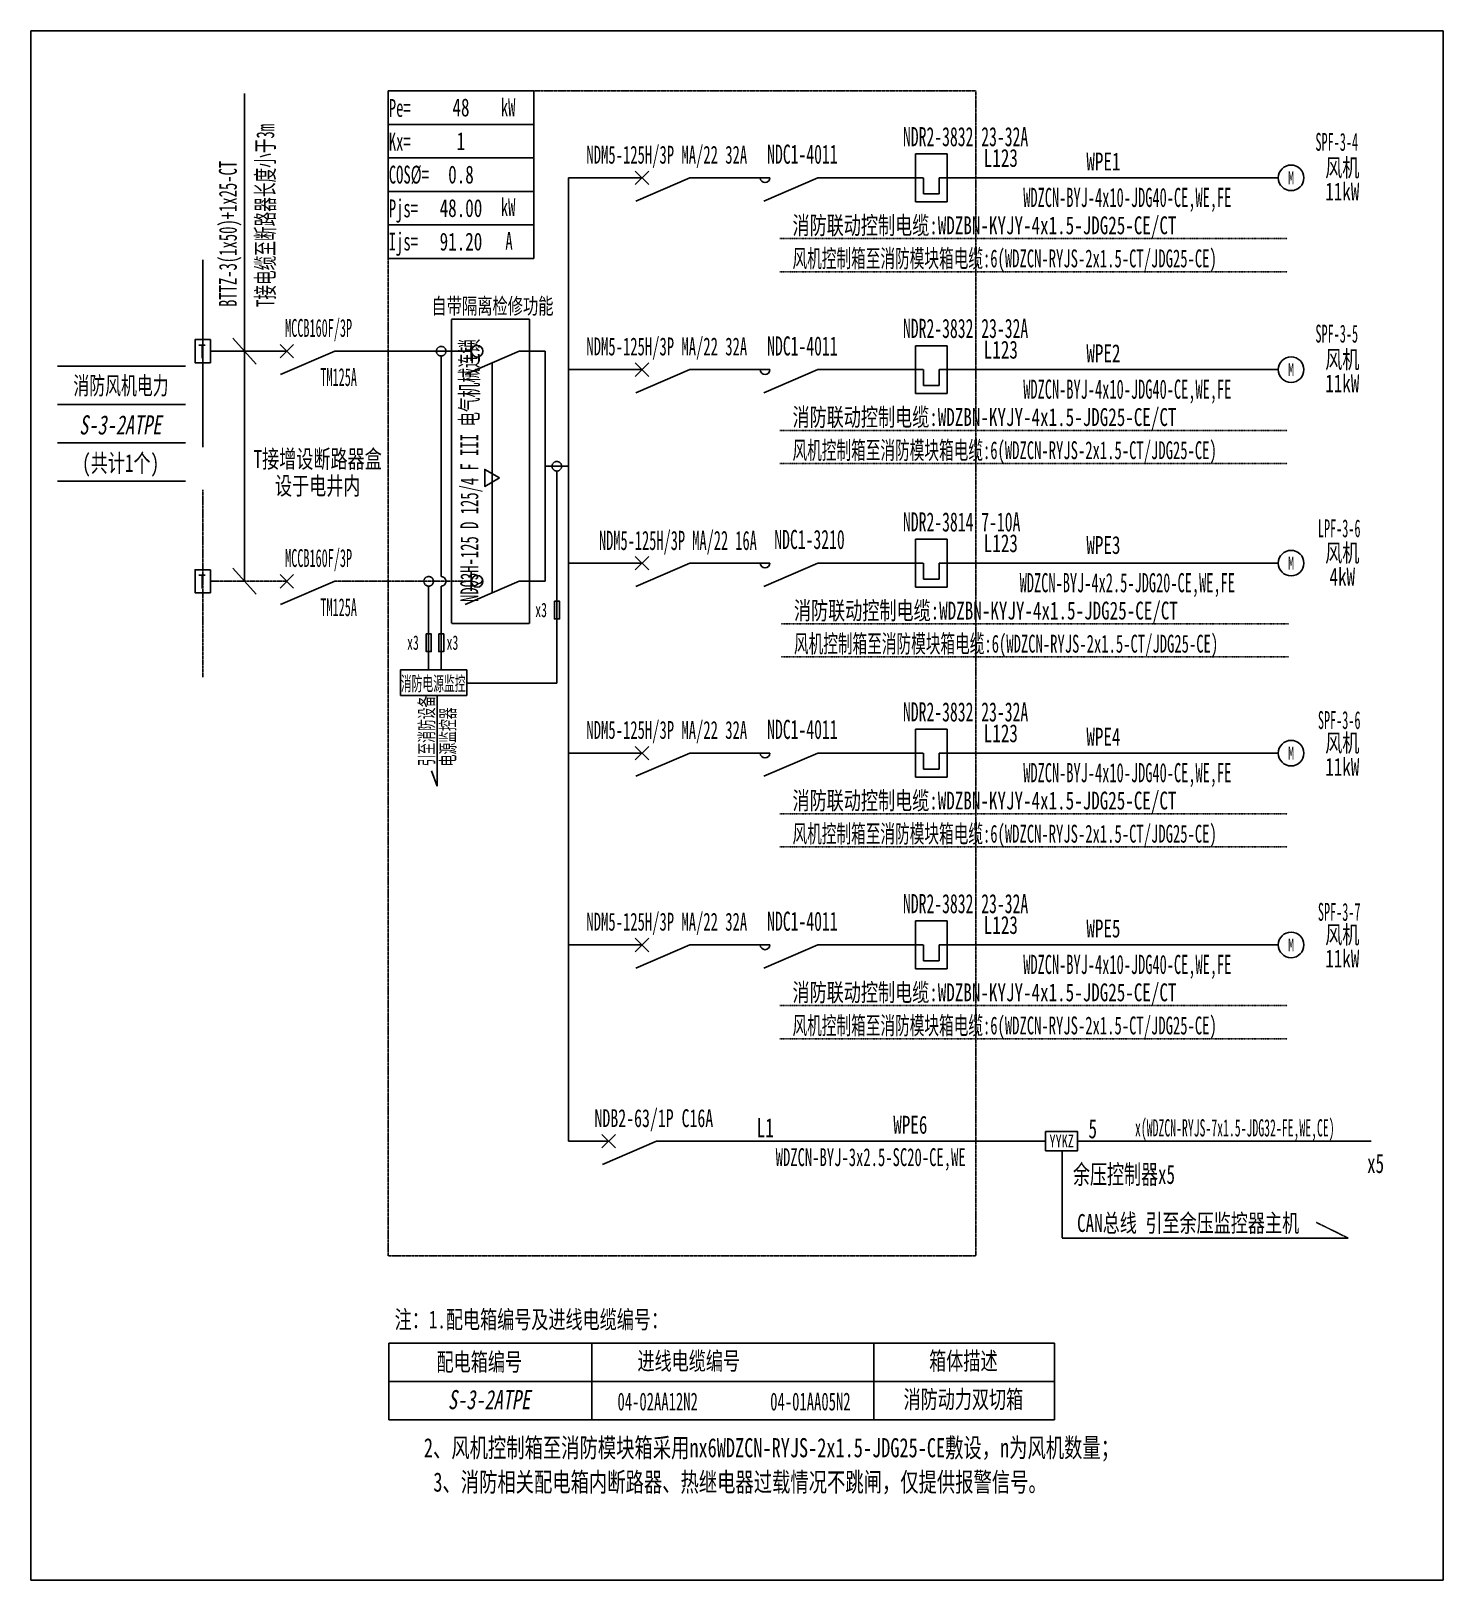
# Model space of a CAD drawing. Extents: x 409032 to 411336, y 318389 to 320916.
import ezdxf
from ezdxf.enums import TextEntityAlignment as Align

# ---------------------------------------------------------------- set-up
doc = ezdxf.new("R2010")
doc.units = 0
doc.header["$MEASUREMENT"] = 0
for name, pattern in [('_点划线L', [1.9, 1.5, -0.17, 0.06, -0.17]), ('DASH', [0.35, 0.25, -0.1]), ('DASHDOT', [1, 0.5, -0.25, 0, -0.25]), ('DASHED', [0.75, 0.5, -0.25])]:
    doc.linetypes.add(name, pattern=pattern)
for name, color, linetype in [('D_E_Eqpm(强电设备)', 100, 'Continuous'), ('D_E_Eqpm（强电设备）', 100, 'Continuous'), ('D_E_Text(强电文字)', 51, 'Continuous'), ('D_E_Text（强电文字）', 51, 'Continuous'), ('D_E_Wire(强电线缆)', 10, 'Continuous'), ('D_E_WireEm（强电应急照明线缆）', 10, 'DASHED'), ('D_E_Wire（强电线缆）', 10, 'Continuous'), ('D_Em_Eqpm（消防设备）', 100, 'Continuous'), ('D_T_TableDim（表格尺寸）', 255, 'Continuous'), ('DQ_Eqpm', 100, 'Continuous'), ('E_E_Text（强电文字）', 51, 'Continuous'), ('系统图', 220, 'Continuous')]:
    doc.layers.add(name, color=color, linetype=linetype)
doc.styles.add('$1$电气', font='', dxfattribs={"width": 0.7})
doc.styles.add('$1$电气箱', font='simhei.ttf', dxfattribs={"width": 0.8, "oblique": 10})
doc.styles.add('电气', font='', dxfattribs={"width": 0.7})
doc.styles.add('电气箱', font='simhei.ttf', dxfattribs={"width": 0.8, "oblique": 10})
doc.styles.get('$1$电气').set_extended_font_data('SimSun')
doc.styles.get('电气').set_extended_font_data('SimSun')

# ---------------------------------------------------------------- blocks, each defined once
blk = doc.blocks.new('T接箱')
at = {"layer": 'DQ_Eqpm'}
blk.add_lwpolyline([(313, 172), (73, 172), (73, -188), (313, -188)], close=True, dxfattribs=at)
at = {"layer": 'DQ_Eqpm', "color": 51, "style": '电气', "width": 0.8}
blk.add_text('T', height=220, dxfattribs=at).set_placement((120, -121))
blk = doc.blocks.new('A$C670F4C17')
at = {"layer": 'D_E_Wire（强电线缆）', "linetype": 'DASHDOT', "ltscale": 0.5}
blk.add_line((0, 0), (7936, 0), dxfattribs=at)
at = {"layer": 'D_E_Text（强电文字）', "style": '电气', "width": 0.7}
blk.add_text('消防联动控制电缆:WDZBN-KYJY-4x1.5-JDG25-CE/CT', height=280, dxfattribs=at).set_placement((198, 68))
blk = doc.blocks.new('A$C70CE04DF')
at = {"layer": 'D_E_Wire（强电线缆）', "linetype": 'DASHDOT', "ltscale": 0.5}
blk.add_line((0, 0), (7936, 0), dxfattribs=at)
at = {"layer": 'D_E_Text（强电文字）', "style": '电气', "width": 0.6}
blk.add_text('风机控制箱至消防模块箱电缆:6(WDZCN-RYJS-2x1.5-CT/JDG25-CE)', height=280, dxfattribs=at).set_placement((198, 68))
blk = doc.blocks.new('1')
at = {"layer": 'D_E_Eqpm(强电设备)'}
for p, q in [((-314387, 61832), (-314387, 61082)), ((-313887, 61832), (-314387, 61832)), ((-313887, 61082), (-313887, 61832)), ((-314262, 61457), (-314262, 61207)), ((-314012, 61207), (-314012, 61457)), ((-314387, 61082), (-313887, 61082)), ((-314262, 61207), (-314012, 61207))]:
    blk.add_line(p, q, dxfattribs=at)
blk = doc.blocks.new('电机')
at = {"layer": 'D_E_Eqpm（强电设备）'}
for start, end in [(90, 180), (180, 270), (0, 90), (270, 0)]:
    blk.add_arc((0, 0), 200, start, end, dxfattribs=at)
at = {"layer": 'D_E_Eqpm（强电设备）', "color": 51, "style": '电气', "width": 0.7}
blk.add_text('M', height=200, dxfattribs=at).set_placement((0, 0), align=Align.MIDDLE)

msp = doc.modelspace()

# ---------------------------------------------------------------- linework, layer by layer
at = {"linetype": 'DASHED'}
for p, q in [((409615.2, 320818.5, 0), (410573.8, 320818.5, 0)), ((409615.2, 318917.8, 0), (409615.2, 320818.5, 0)), ((410573.8, 320818.5, 0), (410573.8, 318917.8, 0)), ((410573.8, 318917.8, 0), (409615.2, 318917.8, 0))]:
    msp.add_line(p, q, dxfattribs=at)
at = {"layer": 'D_E_Eqpm(强电设备)', "color": 100}
for p, q in [((410018, 320665.3, 0), (410040.2, 320687.4, 0)), ((410040.2, 320665.3, 0), (410018, 320687.4, 0)), ((410040.2, 320687.4, 0), (410018, 320665.3, 0)), ((410018, 320687.4, 0), (410040.2, 320665.3, 0)), ((410107.3, 320676.4, 0), (410019, 320638.5, 0)), ((410315.8, 320676.4, 0), (410227.6, 320638.5, 0)), ((410018, 320352.5, 0), (410040.2, 320374.6, 0)), ((410040.2, 320352.5, 0), (410018, 320374.6, 0)), ((410040.2, 320374.6, 0), (410018, 320352.5, 0)), ((410018, 320374.6, 0), (410040.2, 320352.5, 0)), ((410107.3, 320363.5, 0), (410019, 320325.7, 0)), ((410315.8, 320363.5, 0), (410227.6, 320325.7, 0)), ((410018, 320036.8, 0), (410040.2, 320058.9, 0)), ((410040.2, 320036.8, 0), (410018, 320058.9, 0)), ((410040.2, 320058.9, 0), (410018, 320036.8, 0)), ((410018, 320058.9, 0), (410040.2, 320036.8, 0)), ((410107.3, 320047.9, 0), (410019, 320010, 0)), ((410315.8, 320047.9, 0), (410227.6, 320010, 0)), ((410018, 319726.9, 0), (410040.2, 319749, 0)), ((410040.2, 319726.9, 0), (410018, 319749, 0)), ((410040.2, 319749, 0), (410018, 319726.9, 0)), ((410018, 319749, 0), (410040.2, 319726.9, 0)), ((410107.3, 319737.9, 0), (410019, 319700.1, 0)), ((410315.8, 319737.9, 0), (410227.6, 319700.1, 0)), ((410018, 319414, 0), (410040.2, 319436.2, 0)), ((410040.2, 319414, 0), (410018, 319436.2, 0)), ((410040.2, 319436.2, 0), (410018, 319414, 0)), ((410018, 319436.2, 0), (410040.2, 319414, 0)), ((410107.3, 319425.1, 0), (410019, 319387.3, 0)), ((410315.8, 319425.1, 0), (410227.6, 319387.3, 0))]:
    msp.add_line(p, q, dxfattribs=at)
for centre in [(410229.8, 320676.4, 0), (410229.8, 320363.5, 0), (410229.8, 320047.9, 0), (410229.8, 319737.9, 0), (410229.8, 319425.1, 0)]:
    msp.add_arc(centre, 7.82, 180, 0, dxfattribs=at)
at = {"layer": 'D_E_Eqpm（强电设备）'}
for p, q in [((409460.8, 320382.6, 0), (409438.7, 320404.7, 0)), ((409438.7, 320382.6, 0), (409460.8, 320404.7, 0)), ((409750.7, 320378, 0), (409750.7, 320409.3, 0)), ((409527.9, 320393.6, 0), (409439.6, 320355.8, 0)), ((409828.9, 320393.6, 0), (409740.6, 320355.8, 0)), ((409460.8, 320007.2, 0), (409438.7, 320029.3, 0)), ((409438.7, 320007.2, 0), (409460.8, 320029.3, 0)), ((409750.7, 320002.6, 0), (409750.7, 320033.9, 0)), ((409527.9, 320018.2, 0), (409439.6, 319980.4, 0)), ((409828.9, 320018.2, 0), (409740.6, 319980.4, 0)), ((409963.6, 319093.9, 0), (409985.7, 319116, 0)), ((409985.7, 319093.9, 0), (409963.6, 319116, 0)), ((409963.6, 319093.9, 0), (409985.7, 319116, 0)), ((409985.7, 319093.9, 0), (409963.6, 319116, 0)), ((410052.8, 319104.9, 0), (409964.5, 319067.1, 0)), ((410052.8, 319104.9, 0), (409964.5, 319067.1, 0))]:
    msp.add_line(p, q, dxfattribs=at)
at = {"layer": 'D_E_Eqpm（强电设备）', "linetype": 'DASH'}
msp.add_line((409784.8, 319999.3, 0), (409784.8, 320374.7, 0), dxfattribs=at)
at = {"layer": 'D_E_Eqpm（强电设备）', "elevation": 0}
msp.add_lwpolyline([(409796.9, 320187), (409772.7, 320200.9), (409772.7, 320173.1)], close=True, dxfattribs=at)
at = {"layer": 'D_E_Eqpm（强电设备）'}
for centre in [(409760.2, 320393.6, 0), (409760.2, 320018.2, 0)]:
    msp.add_circle(centre, 9.51, dxfattribs=at)
at = {"layer": 'D_E_Text（强电文字）'}
for p, q in [((409380.7, 320018.2, 0), (409380.7, 320814, 0)), ((409615.2, 320818.5, 0), (409852.4, 320818.5, 0)), ((409615.2, 320818.5, 0), (409615.2, 320544.8, 0)), ((409852.4, 320818.5, 0), (409852.4, 320544.8, 0)), ((409615.2, 320763.7, 0), (409852.4, 320763.7, 0)), ((409615.2, 320709, 0), (409852.4, 320709, 0)), ((409615.2, 320654.3, 0), (409852.4, 320654.3, 0)), ((409615.2, 320599.5, 0), (409852.4, 320599.5, 0)), ((409615.2, 320544.8, 0), (409852.4, 320544.8, 0)), ((409361.7, 320414.8, 0), (409399.8, 320372.4, 0)), ((409361.7, 320039.4, 0), (409399.8, 319997.1, 0))]:
    msp.add_line(p, q, dxfattribs=at)
at = {"layer": 'D_E_Wire(强电线缆)', "color": 10}
for p, q in [((409909, 320676.4, 0), (410029.1, 320676.4, 0)), ((410107.3, 320676.4, 0), (410237.6, 320676.4, 0)), ((410315.8, 320676.4, 0), (410487.9, 320676.4, 0)), ((410514, 320676.4, 0), (411066.9, 320676.4, 0)), ((409909, 320363.5, 0), (410029.1, 320363.5, 0)), ((410107.3, 320363.5, 0), (410237.6, 320363.5, 0)), ((410315.8, 320363.5, 0), (410487.9, 320363.5, 0)), ((410514, 320363.5, 0), (411066.9, 320363.5, 0)), ((409909, 320047.9, 0), (410029.1, 320047.9, 0)), ((410107.3, 320047.9, 0), (410237.6, 320047.9, 0)), ((410315.8, 320047.9, 0), (410487.9, 320047.9, 0)), ((410514, 320047.9, 0), (411066.9, 320047.9, 0)), ((409909, 319737.9, 0), (410029.1, 319737.9, 0)), ((410107.3, 319737.9, 0), (410237.6, 319737.9, 0)), ((410315.8, 319737.9, 0), (410487.9, 319737.9, 0)), ((410514, 319737.9, 0), (411066.9, 319737.9, 0)), ((409909, 319425.1, 0), (410029.1, 319425.1, 0)), ((410107.3, 319425.1, 0), (410237.6, 319425.1, 0)), ((410315.8, 319425.1, 0), (410487.9, 319425.1, 0)), ((410514, 319425.1, 0), (411066.9, 319425.1, 0))]:
    msp.add_line(p, q, dxfattribs=at)
at = {"layer": 'D_E_WireEm（强电应急照明线缆）'}
for p, q in [((409312.7, 319861.7, 0), (409312.7, 320167.4, 0)), ((409449.7, 320018.2, 0), (409325.2, 320018.2, 0)), ((409750.7, 320018.2, 0), (409527.9, 320018.2, 0))]:
    msp.add_line(p, q, dxfattribs=at)
at = {"layer": 'D_E_Wire（强电线缆）'}
for p, q in [((409909, 320676.4, 0), (409909, 319104.9, 0)), ((409312.7, 320237.1, 0), (409312.7, 320542.8, 0)), ((409449.7, 320393.6, 0), (409325.2, 320393.6, 0)), ((409750.7, 320393.6, 0), (409527.9, 320393.6, 0)), ((409701.5, 320026.1, 0), (409701.5, 320385.8, 0)), ((409828.9, 320393.6, 0), (409871.1, 320393.6, 0)), ((409871.1, 320018.2, 0), (409871.1, 320393.6, 0)), ((409871.1, 320205.9, 0), (409909, 320205.9, 0)), ((409890.1, 320198.1, 0), (409890.1, 319852.2, 0)), ((409681.1, 320010.4, 0), (409681.1, 319873.9, 0)), ((409701.4, 320010.4, 0), (409701.4, 319873.9, 0)), ((409828.9, 320018.2, 0), (409871.1, 320018.2, 0)), ((409695.1, 319832.1, 0), (409695.1, 319684.1, 0)), ((409695.1, 319684.1, 0), (409685.8, 319709.1, 0)), ((409909, 319104.9, 0), (409974.6, 319104.9, 0)), ((410052.8, 319104.9, 0), (410687.3, 319104.9, 0)), ((410739.4, 319104.9, 0), (411218.5, 319104.9, 0))]:
    msp.add_line(p, q, dxfattribs=at)
at = {"layer": 'D_E_Wire（强电线缆）', "linetype": '_点划线L'}
msp.add_line((409890.1, 319852.2, 0), (409743.4, 319852.2, 0), dxfattribs=at)
at = {"layer": 'D_E_Wire（强电线缆）', "linetype": 'DASH'}
for p, q in [((410714.1, 319089.3, 0), (410714.1, 318946.7, 0)), ((411181, 318946.7, 0), (411128.6, 318972.5, 0)), ((410714.1, 318946.7, 0), (411181, 318946.7, 0))]:
    msp.add_line(p, q, dxfattribs=at)
at = {"layer": 'D_E_Wire（强电线缆）', "linetype": 'DASH', "elevation": 0}
msp.add_lwpolyline([(409718.4, 320445.7), (409845.6, 320445.7), (409845.6, 319949.4), (409718.4, 319949.4)], close=True, dxfattribs=at)
at = {"layer": 'D_E_Wire（强电线缆）', "elevation": 0}
for points in [[(409886.2, 319985.7), (409894.5, 319985.7), (409894.5, 319956.9), (409886.2, 319956.9)], [(409677.2, 319932.4), (409685.4, 319932.4), (409685.4, 319903.5), (409677.2, 319903.5)], [(409697.6, 319932.4), (409705.8, 319932.4), (409705.8, 319903.5), (409697.6, 319903.5)]]:
    msp.add_lwpolyline(points, close=True, dxfattribs=at)
at = {"layer": 'D_E_Wire（强电线缆）', "linetype": '_点划线L', "elevation": 0}
msp.add_lwpolyline([(409635.3, 319873.9), (409743.4, 319873.9), (409743.4, 319832.1), (409635.3, 319832.1)], close=True, dxfattribs=at)
at = {"layer": 'D_E_Wire（强电线缆）', "linetype": '_点划线L'}
for centre in [(409701.5, 320393.6, 0), (409890.1, 320205.9, 0), (409681.1, 320018.2, 0)]:
    msp.add_circle(centre, 7.82, dxfattribs=at)
at = {"layer": 'D_E_Wire（强电线缆）'}
msp.add_arc((409701.5, 320018.2, 0), 7.82, 269.5766, 90, dxfattribs=at)
at = {"layer": 'D_Em_Eqpm（消防设备）', "elevation": 0}
msp.add_lwpolyline([(410687.3, 319089.3), (410739.4, 319089.3), (410739.4, 319120.6), (410687.3, 319120.6)], close=True, dxfattribs=at)
at = {"layer": 'D_T_TableDim（表格尺寸）', "color": 255}
for p, q in [((409075.9, 320369.4, 0), (409284.4, 320369.4, 0)), ((409075.9, 320306.9, 0), (409284.4, 320306.9, 0)), ((409075.9, 320244.3, 0), (409284.4, 320244.3, 0)), ((409075.9, 320181.7, 0), (409284.4, 320181.7, 0))]:
    msp.add_line(p, q, dxfattribs=at)
at = {"layer": 'D_T_TableDim（表格尺寸）', "ltscale": 3.5}
for p, q in [((409615.9, 318775.4, 0), (410701.9, 318775.4, 0)), ((409615.9, 318775.4, 0), (409615.9, 318650.2, 0)), ((409947.2, 318775.4, 0), (409947.2, 318650.2, 0)), ((410407.1, 318775.4, 0), (410407.1, 318650.2, 0)), ((410701.9, 318775.4, 0), (410701.9, 318650.2, 0)), ((409615.9, 318712.8, 0), (410701.9, 318712.8, 0)), ((409615.9, 318712.8, 0), (410701.9, 318712.8, 0)), ((409947.2, 318712.8, 0), (409947.2, 318650.2, 0)), ((410407.1, 318712.8, 0), (410407.1, 318650.2, 0)), ((409615.9, 318650.2, 0), (410701.9, 318650.2, 0))]:
    msp.add_line(p, q, dxfattribs=at)
at = {"layer": '系统图', "ltscale": 9973.992009}
msp.add_lwpolyline([(409032.5, 320916), (411335.5, 320916), (411335.5, 318389), (409032.5, 318389)], close=True, dxfattribs=at)

# ---------------------------------------------------------------- block references
at = {"layer": 'D_E_Eqpm(强电设备)', "color": 100, "xscale": 0.1042715005326956, "yscale": 0.1042715005326956, "zscale": 0.1042715005326956}
for p in [(443256.5, 314268.1, 0), (443256.5, 313955.3, 0), (443256.5, 313639.6, 0), (443256.5, 313329.7, 0), (443256.5, 313016.8, 0)]:
    msp.add_blockref('1', p, dxfattribs=at)
at = {"layer": 'D_E_Eqpm（强电设备）', "xscale": 0.1042715005326956, "yscale": 0.1042715005326956, "zscale": 0.1042715005326956}
for name, p in [('电机', (411087.7, 320676.4, 0)), ('T接箱', (409292.6, 320394.5, 0)), ('电机', (411087.7, 320363.5, 0)), ('电机', (411087.7, 320047.9, 0)), ('T接箱', (409292.6, 320019.1, 0)), ('电机', (411087.7, 319737.9, 0)), ('电机', (411087.7, 319425.1, 0))]:
    msp.add_blockref(name, p, dxfattribs=at)
at = {"layer": 'D_E_Wire（强电线缆）', "xscale": 0.1042715005326956, "yscale": 0.1042715005326956, "zscale": 0.1042715005326956}
for name, p in [('A$C670F4C17', (410253.9, 320577.3, 0)), ('A$C70CE04DF', (410253.9, 320523.3, 0)), ('A$C670F4C17', (410253.9, 320264.5, 0)), ('A$C70CE04DF', (410253.9, 320210.4, 0)), ('A$C670F4C17', (410256.2, 319948.8, 0)), ('A$C70CE04DF', (410256.2, 319894.8, 0)), ('A$C670F4C17', (410253.9, 319638.9, 0)), ('A$C70CE04DF', (410253.9, 319584.8, 0)), ('A$C670F4C17', (410253.9, 319326, 0)), ('A$C70CE04DF', (410253.9, 319272, 0))]:
    msp.add_blockref(name, p, dxfattribs=at)

# ---------------------------------------------------------------- texts
at = {"layer": 'D_E_Text(强电文字)', "color": 51, "style": '电气'}
for s, height, width, p in [('NDR2-3832 23-32A', 31.281, 0.6, (410454.7, 320728, 0)), ('NDC1-4011', 31.28, 0.6, (410233.2, 320699.4, 0)), ('NDR2-3832 23-32A', 31.281, 0.6, (410454.7, 320415.2, 0)), ('NDC1-4011', 31.28, 0.6, (410233.2, 320386.6, 0)), ('NDR2-3814 7-10A', 31.281, 0.6, (410454.7, 320099.5, 0)), ('NDM5-125H/3P MA/22 16A', 31.281, 0.55, (409958.9, 320069.3, 0)), ('NDC1-3210', 31.28, 0.6, (410244.8, 320070.9, 0)), ('NDR2-3832 23-32A', 31.281, 0.6, (410454.7, 319789.6, 0)), ('NDC1-4011', 31.28, 0.6, (410233.2, 319761, 0)), ('NDR2-3832 23-32A', 31.281, 0.6, (410454.7, 319476.8, 0)), ('NDC1-4011', 31.28, 0.6, (410233.2, 319448.1, 0))]:
    msp.add_text(s, height=height, dxfattribs=dict(at, width=width)).set_placement(p)
at = {"layer": 'D_E_Text(强电文字)', "color": 51, "style": '电气', "width": 0.55}
for s, p in [('WDZCN-BYJ-4x10-JDG40-CE,WE,FE', (410820.6, 320640.7, 0)), ('WDZCN-BYJ-4x10-JDG40-CE,WE,FE', (410820.6, 320327.9, 0)), ('WDZCN-BYJ-4x2.5-JDG20-CE,WE,FE', (410820.6, 320012.2, 0)), ('WDZCN-BYJ-4x10-JDG40-CE,WE,FE', (410820.6, 319702.3, 0)), ('WDZCN-BYJ-4x10-JDG40-CE,WE,FE', (410820.6, 319389.5, 0))]:
    msp.add_text(s, height=31.281, dxfattribs=at).set_placement(p, align=Align.MIDDLE)
at = {"layer": 'D_E_Text（强电文字）', "linetype": 'Continuous', "style": '电气', "width": 0.6}
for s, p in [('Pe=', (409616.1, 320775.9, 0)), ('kW', (409798.7, 320776.9, 0)), ('Kx=', (409616.1, 320721, 0)), ('COS%%C=', (409616.1, 320667.1, 0)), ('Pjs=', (409616.1, 320612, 0)), ('kW', (409798.7, 320613.9, 0)), ('Ijs=', (409616.1, 320557.9, 0)), ('A', (409806.2, 320559.1, 0))]:
    msp.add_text(s, height=29.2, dxfattribs=at).set_placement(p)
at = {"layer": 'D_E_Text（强电文字）', "style": '电气', "width": 0.6}
for s, height, p in [('T接电缆至断路器长度小于3m', 29.196, (409429.2, 320465.8, 0)), ('BTTZ-3(1x50)+1x25-CT', 29.196, (409368.2, 320465.8, 0)), ('引至消防设备', 23.46, (409689.5, 319716.4, 0)), ('电源监控器', 23.46, (409724.2, 319716.4, 0))]:
    msp.add_text(s, height=height, rotation=90, dxfattribs=at).set_placement(p)
at = {"layer": 'D_E_Text（强电文字）'}
for s, height, style, width, p in [('NDM5-125H/3P MA/22 32A', 29.196, '电气', 0.6, (410069.5, 320711.8, 0)), ('风机', 29.2, '电气', 0.7, (411171.2, 320693.6, 0)), ('11kW', 29.2, '电气', 0.7, (411171.2, 320654.8, 0)), ('MCCB160F/3P', 29.196, '$1$电气', 0.5, (409501.6, 320429.2, 0)), ('NDM5-125H/3P MA/22 32A', 29.196, '电气', 0.6, (410069.5, 320399, 0)), ('风机', 29.2, '电气', 0.7, (411171.2, 320380.7, 0)), ('消防风机电力', 29.2, '$1$电气', 0.65, (409179.3, 320338, 0)), ('TM125A', 29.2, '$1$电气', 0.5, (409534.3, 320351.2, 0)), ('11kW', 29.2, '电气', 0.7, (411171.2, 320341.9, 0)), ('T接增设断路器盒', 29.2, '电气', 0.7, (409500.1, 320218.4, 0)), ('设于电井内', 29.2, '电气', 0.7, (409500.1, 320174.4, 0)), ('MCCB160F/3P', 29.196, '$1$电气', 0.5, (409501.6, 320053.8, 0)), ('风机', 29.2, '电气', 0.7, (411171.2, 320065.1, 0)), ('4kW', 29.2, '电气', 0.7, (411171.2, 320026.3, 0)), ('TM125A', 29.2, '$1$电气', 0.5, (409534.3, 319975.8, 0)), ('NDM5-125H/3P MA/22 32A', 29.196, '电气', 0.6, (410069.5, 319773.4, 0)), ('风机', 29.2, '电气', 0.7, (411171.2, 319755.1, 0)), ('11kW', 29.2, '电气', 0.7, (411171.2, 319716.3, 0)), ('NDM5-125H/3P MA/22 32A', 29.196, '电气', 0.6, (410069.5, 319460.6, 0)), ('风机', 29.2, '电气', 0.7, (411171.2, 319442.3, 0)), ('11kW', 29.2, '电气', 0.7, (411171.2, 319403.5, 0)), ('NDB2-63/1P C16A', 29.196, '电气', 0.65, (410048.4, 319140.1, 0)), ('WDZCN-BYJ-3x2.5-SC20-CE,WE', 29.196, '电气', 0.6, (410402, 319075.3, 0)), ('CAN总线 引至余压监控器主机', 29.196, '电气', 0.7, (410919.8, 318972.1, 0)), ('配电箱编号', 29.2, '电气', 0.7, (409763.7, 318745.4, 0)), ('进线电缆编号', 29.2, '电气', 0.7, (410105.3, 318747, 0)), ('箱体描述', 29.2, '电气', 0.7, (410553.2, 318747, 0)), ('04-02AA12N2', 29.196, '电气', 0.6, (410054.6, 318680, 0)), ('04-01AA05N2', 29.196, '电气', 0.6, (410303.7, 318680, 0)), ('消防动力双切箱', 29.2, '电气', 0.7, (410553.2, 318684.4, 0))]:
    msp.add_text(s, height=height, dxfattribs=dict(at, style=style, width=width)).set_placement(p, align=Align.MIDDLE)
at = {"layer": 'D_E_Text（强电文字）', "color": 51, "style": '电气', "width": 0.5}
for s, height, p in [('SPF-3-4', 29.2, (411162.2, 320720.5, 0)), ('SPF-3-5', 29.2, (411162.2, 320407.7, 0)), ('LPF-3-6', 29.2, (411166.2, 320090.1, 0)), ('SPF-3-6', 29.2, (411166.2, 319777.3, 0)), ('SPF-3-7', 29.2, (411166.2, 319464.4, 0)), ('x(WDZCN-RYJS-7x1.5-JDG32-FE,WE,CE)', 28.153, (410995.9, 319112.6, 0))]:
    msp.add_text(s, height=height, dxfattribs=at).set_placement(p, align=Align.CENTER)
at = {"layer": 'D_E_Text（强电文字）', "style": '电气'}
for s, height, width, p in [('L123', 29.2, 0.7, (410586.5, 320694.3, 0)), ('自带隔离检修功能', 26.07, 0.7, (409685.6, 320454.3, 0)), ('L123', 29.2, 0.7, (410586.5, 320381.5, 0)), ('L123', 29.2, 0.7, (410586.5, 320065.8, 0)), ('WPE3', 29.2, 0.7, (410753.8, 320062.9, 0)), ('x3', 23.46, 0.6, (409854.9, 319959.8, 0)), ('x3', 23.46, 0.6, (409645.9, 319906.5, 0)), ('x3', 23.46, 0.6, (409710.3, 319906.5, 0)), ('消防电源监控', 23.46, 0.55, (409635.7, 319839.7, 0)), ('L123', 29.2, 0.7, (410586.5, 319755.8, 0)), ('WPE4', 29.2, 0.7, (410753.8, 319750.1, 0)), ('L123', 29.2, 0.7, (410586.5, 319443, 0)), ('WPE5', 29.2, 0.7, (410753.8, 319437.3, 0)), ('WPE6', 29.2, 0.7, (410438.9, 319117.1, 0)), ('注：1.配电箱编号及进线电缆编号：', 29.196, 0.7, (409625.6, 318799.4, 0)), (' 2、风机控制箱至消防模块箱采用nx6WDZCN-RYJS-2x1.5-JDG25-CE敷设，n为风机数量；', 31.281, 0.7, (409658.4, 318589.2, 0)), ('3、消防相关配电箱内断路器、热继电器过载情况不跳闸，仅提供报警信号。', 31.281, 0.7, (409688.7, 318533.2, 0))]:
    msp.add_text(s, height=height, dxfattribs=dict(at, width=width)).set_placement(p)
at = {"layer": 'D_E_Text（强电文字）', "color": 51, "style": '电气', "width": 0.7}
for s, p in [('WPE1', (410753.8, 320688.5, 0)), ('WPE2', (410753.8, 320375.7, 0))]:
    msp.add_text(s, height=29.2, dxfattribs=at).set_placement(p)
at = {"layer": 'D_E_Text（强电文字）', "style": '电气', "width": 0.6}
msp.add_text('NDQ3H-125 D 125/4 F III 电气机械连锁', height=29.196, rotation=90, dxfattribs=at).set_placement((409748.8, 320199.2, 0), align=Align.MIDDLE)
at = {"layer": 'D_E_Text（强电文字）', "oblique": 10, "width": 0.7}
for style, p in [('$1$电气箱', (409178.1, 320273.4, 0)), ('电气箱', (409779.6, 318683.3, 0))]:
    msp.add_text('S-3-2ATPE', height=31.28, dxfattribs=dict(at, style=style)).set_placement(p, align=Align.MIDDLE)
at = {"layer": 'D_E_Text（强电文字）', "style": '$1$电气', "width": 0.7}
msp.add_text('(共计1个)', height=29.2, dxfattribs=at).set_placement((409178.7, 320196.6, 0), align=Align.CENTER)
at = {"layer": 'D_E_Text（强电文字）', "width": 237.196, "attachment_point": 5, "style": '电气'}
for s, insert, char_height in [('48', (409733.8, 320791.1, 0), 29.2), ('1', (409733.8, 320736.4, 0), 29.2), ('0.8', (409733.8, 320681.6, 0), 29.2), ('{\\C200;48.00}', (409733.8, 320626.9, 0), 29.196), ('{\\C200;91.20}', (409733.8, 320572.2, 0), 29.196)]:
    msp.add_mtext(s, dxfattribs=dict(at, insert=insert, char_height=char_height))
at = {"layer": 'D_Em_Eqpm（消防设备）', "color": 51, "style": '电气', "width": 0.7}
msp.add_text('YYKZ', height=20.85, dxfattribs=at).set_placement((410713.5, 319094.7, 0), align=Align.CENTER)
at = {"layer": 'E_E_Text（强电文字）', "linetype": 'Continuous', "style": '电气', "width": 0.65}
for s, height, p in [('L1', 31.28, (410216.3, 319111.2, 0)), ('5', 31.3, (410757.3, 319109.6, 0)), ('余压控制器x5', 31.28, (410732, 319035.2, 0)), ('x5', 31.28, (411211.7, 319053, 0))]:
    msp.add_text(s, height=height, dxfattribs=at).set_placement(p)

doc.saveas('drawing.dxf')
